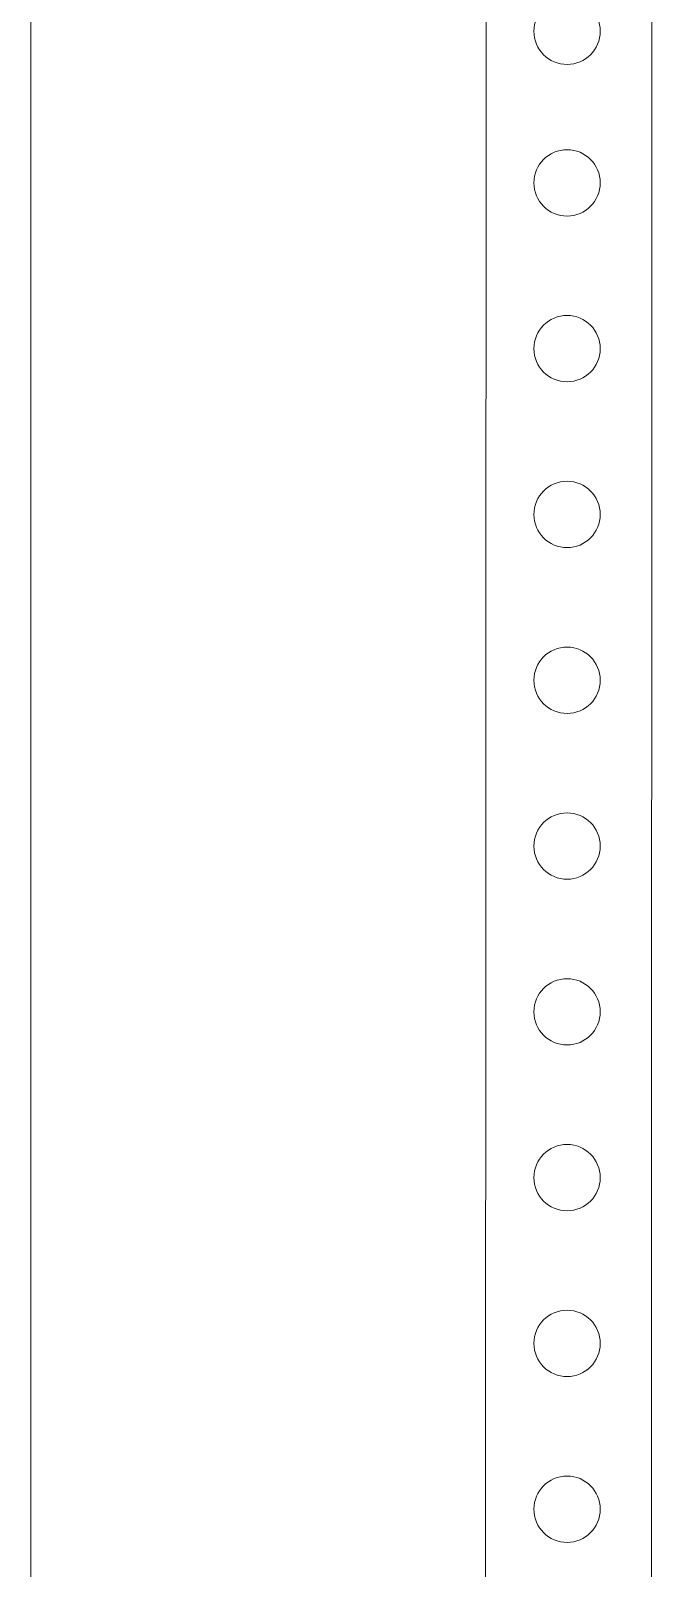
# Model space of a CAD drawing. Header units: millimetres. Extents: x 1880 to 4113, y 771 to 2990.
# Drawn here: x 3441.4 to 3516.6, y 1668.7 to 1854.1 of the extents above; entities that cross this region are included whole.
import ezdxf

# ---------------------------------------------------------------- set-up
doc = ezdxf.new("R2010")
doc.units = ezdxf.units.MM
doc.layers.add('002-PI-Kabelska kanalica', color=150, linetype='Continuous')
doc.layers.add('004-PI-DIN Šina', color=3, linetype='Continuous')

msp = doc.modelspace()

# ---------------------------------------------------------------- linework, layer by layer
at = {"layer": '002-PI-Kabelska kanalica', "color": 0, "linetype": 'ByBlock', "lineweight": 0}
msp.add_line((3441.45, 2624.72), (3441.45, 1193.72), dxfattribs=at)
at = {"layer": '004-PI-DIN Šina', "color": 0, "linetype": 'ByBlock', "lineweight": 0}
for p, q in [((3496.64, 2621.13), (3496.13, 1193.72)), ((3516.13, 1193.72), (3516.64, 2621.13))]:
    msp.add_line(p, q, dxfattribs=at)
at = {"layer": '004-PI-DIN Šina', "color": 0, "linetype": 'ByBlock', "lineweight": 0, "ltscale": 0.01}
for centre in [(3506.13, 1854.08), (3506.13, 1835.79), (3506.13, 1815.79), (3506.13, 1815.79), (3506.13, 1795.79), (3506.13, 1775.79), (3506.13, 1755.79), (3506.13, 1735.79), (3506.13, 1715.79), (3506.13, 1695.79), (3506.13, 1675.79)]:
    msp.add_circle(centre, 4, dxfattribs=at)

doc.saveas('drawing.dxf')
